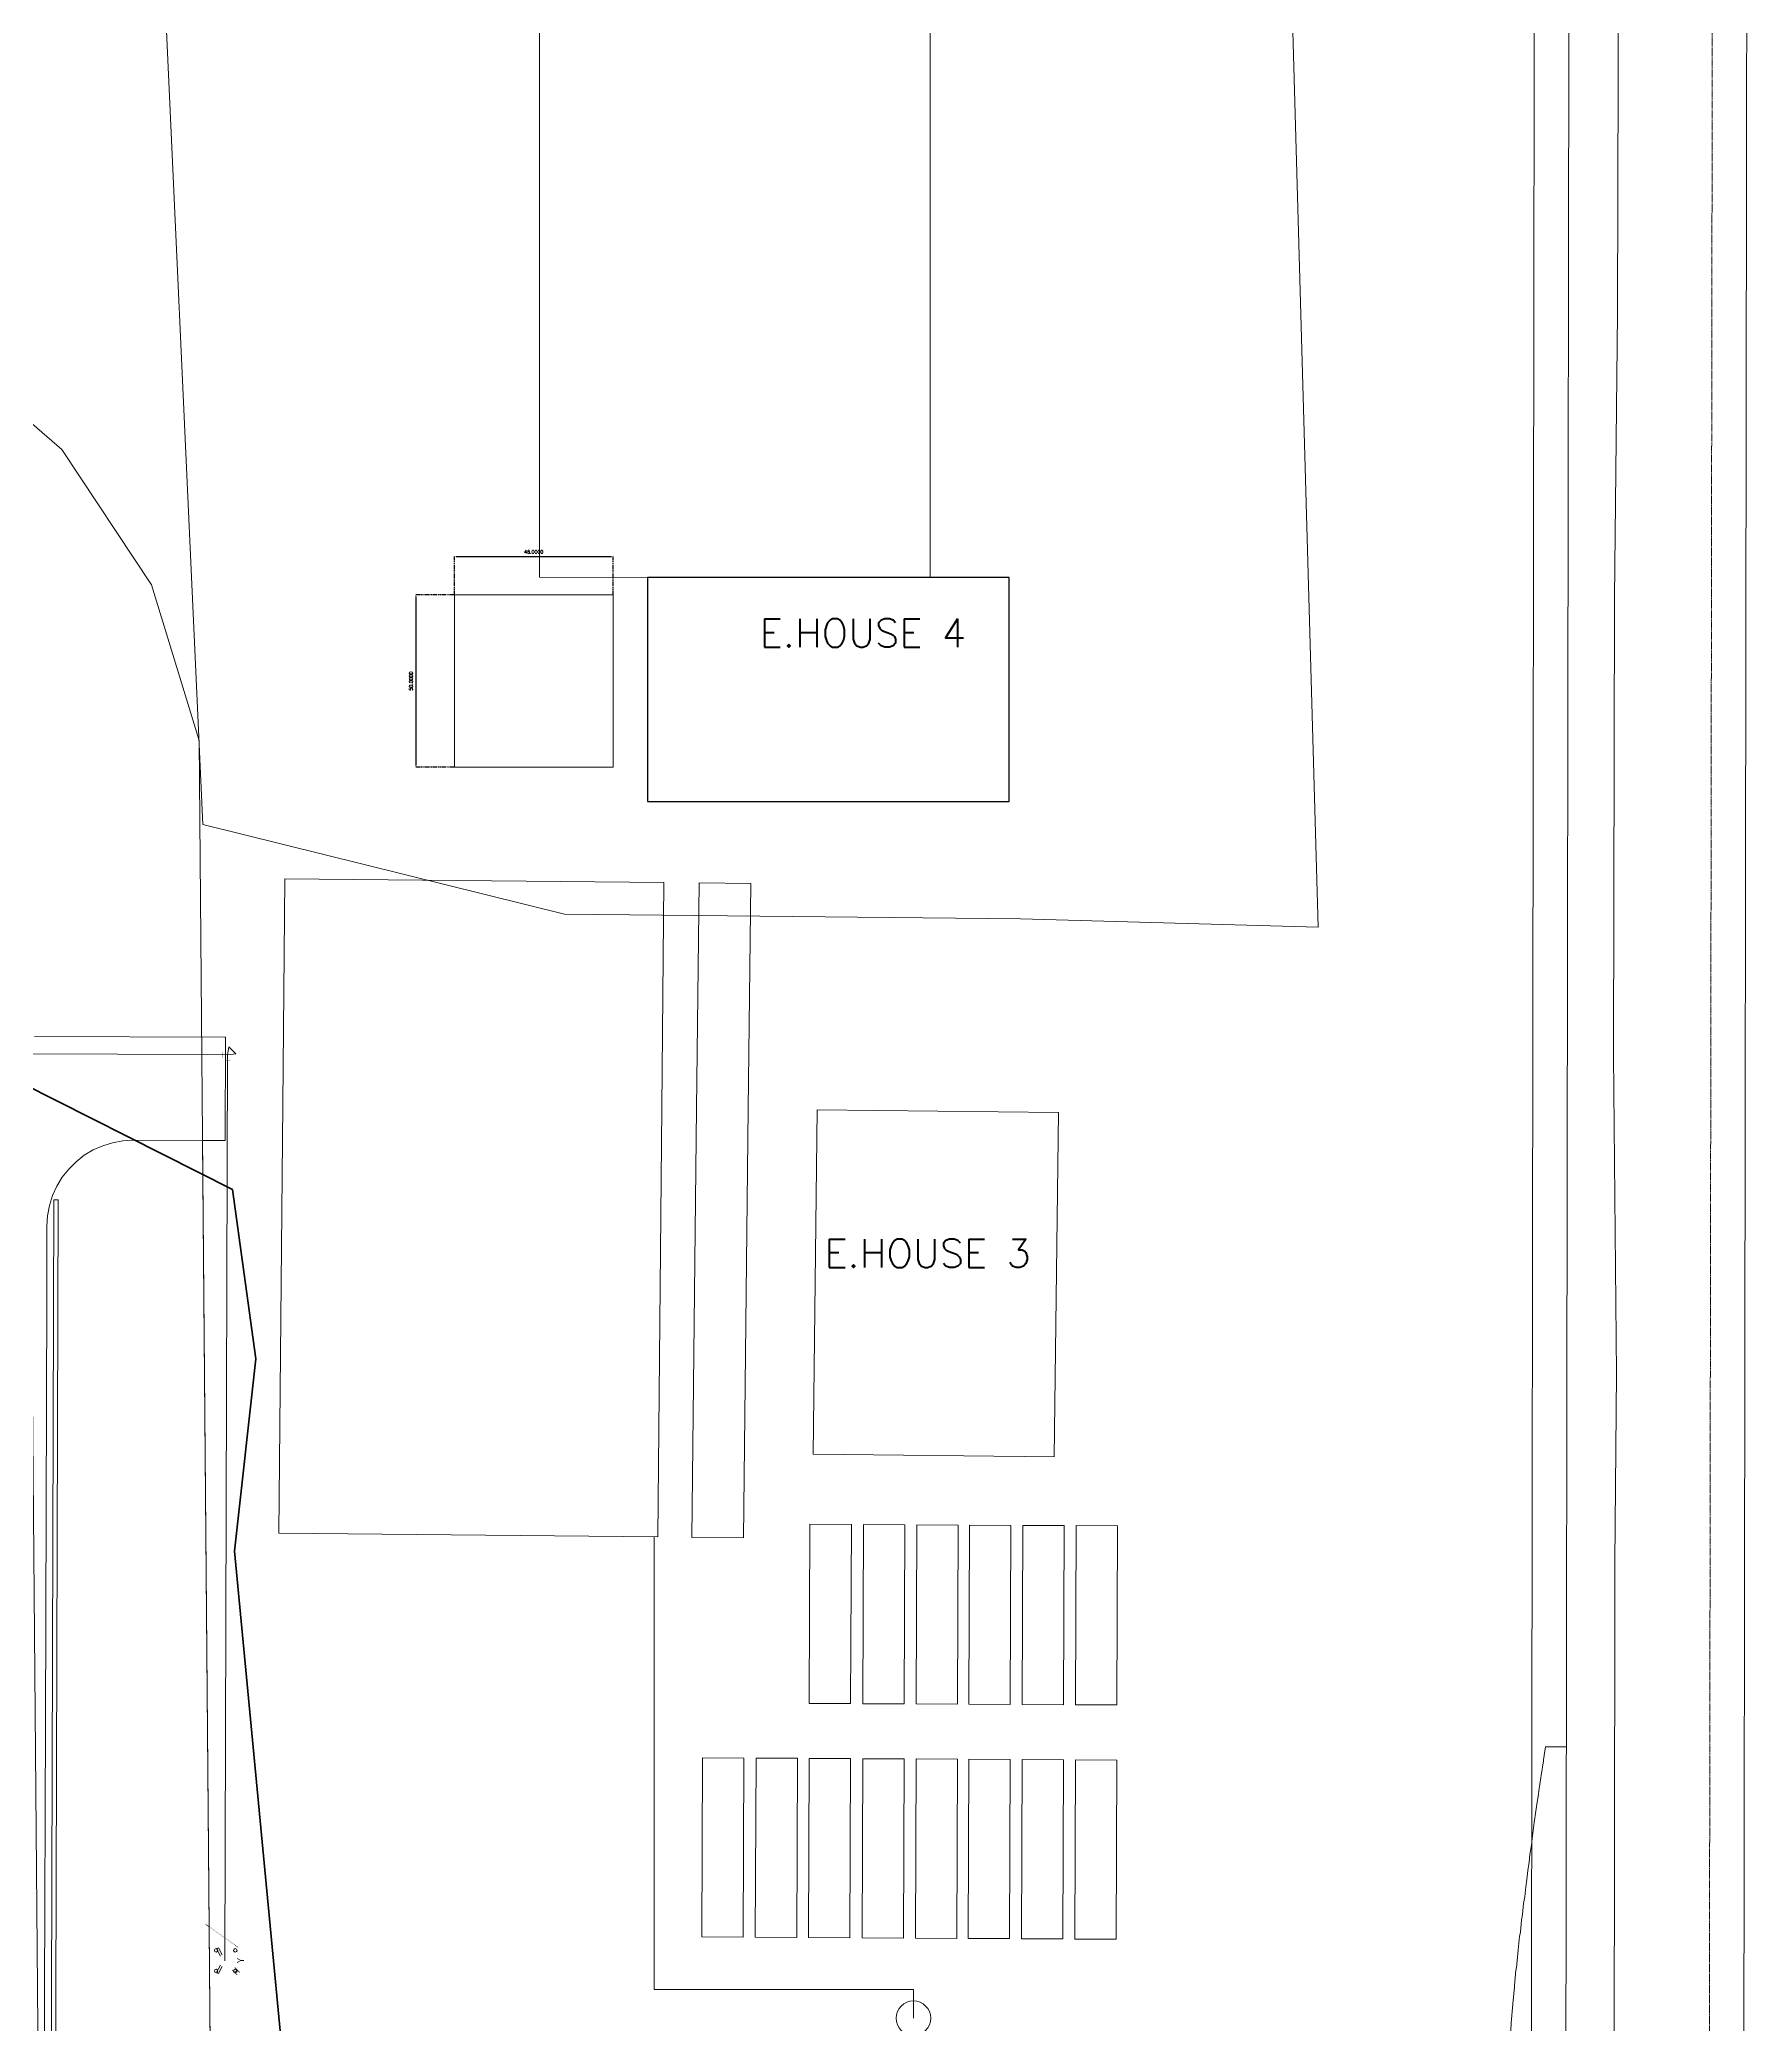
# Model space of a CAD drawing. Header units: feet. Extents: x 2383389 to 2386040, y 1992760 to 1995674.
# Drawn here: x 2385036 to 2385533, y 1993639 to 1994216 of the extents above; entities that cross this region are included whole.
import ezdxf
from ezdxf.enums import TextEntityAlignment as Align
from ezdxf.lldxf.tags import DXFTag

# ---------------------------------------------------------------- set-up
doc = ezdxf.new("R2010")
doc.units = ezdxf.units.FT
doc.header["$MEASUREMENT"] = 0
doc.linetypes.add('DASHED2', pattern=[0.375, 0.25, -0.125])
doc.linetypes.add('PHANTOM', pattern=[2.5, 1.25, -0.25, 0.25, -0.25, 0.25, -0.25])
doc.layers.get('0').update_dxf_attribs({"lineweight": 15})
for name, color, linetype in [('0 Feature Lines', 90, 'Continuous'), ('CJ-TOPO-CONC', 50, 'Continuous'), ('CJ-TOPO-PIPE-RACK', 8, 'Continuous'), ('CJ-TOPO-ROAD', 52, 'Continuous')]:
    doc.layers.add(name, color=color, linetype=linetype)
for name, color, linetype, lineweight, true_color in [('C-FENC', 1, 'Fence', 0, 0xff0000), ('C-PRKG-CONC', 1, 'Continuous', 0, 0xff0000), ('C-PRKG-GRVL', 7, 'Continuous', 0, 0xadadad), ('C-RET-WALL', 2, 'Continuous', 0, 0xffff00), ('C-TOPO-MAJR', 5, 'Continuous', 0, 0x0000ff), ('JM- Ehouse 4', 6, 'Continuous', 0, 0xff00ff), ('JM- Mega Packs 4', 6, 'Continuous', 0, 0xff00ff), ('V-ESMT-ACCS', 1, 'DASHED8', 0, 0xff0000), ('V-ESMT-NGAS', 1, 'DASHED8', 0, 0xff0000), ('V-ESMT-UTIL', 1, 'DASHED8', 0, 0xff0000), ('V-PROP-LINE', 7, 'PHANTOM4', 0, 0x007299), ('V-PROP-SBCK', 1, 'DASHED2', 0, 0xff0000)]:
    doc.layers.add(name, color=color, linetype=linetype, lineweight=lineweight, true_color=true_color)
for name, color, linetype, lineweight in [('C-FIRE-PIPE-06IN', 150, "UT-FIRE6''", 0), ('C-FIRE-PIPE-12IN', 140, "UT-FIRE12''", 0), ('C-FIRE-STRC', 140, 'Continuous', 0), ('CJ-TOPO-CABLE-TRAY', 150, 'Continuous', 15)]:
    doc.layers.add(name, color=color, linetype=linetype, lineweight=lineweight)
doc.styles.add('_sys_ls_Arial Narrow', font='ARIALN.TTF', dxfattribs={"height": 1})
doc.styles.add('PFI_100', font='ARIALN.TTF', dxfattribs={"height": 0.03048})
doc.styles.get("Standard").update_dxf_attribs({"font": 'romans.shx', "height": 0.1})
doc.styles.add('Text', font='romans.shx', dxfattribs={"height": 0.1})
tags = doc.linetypes.add('DASHED8', pattern=[0.09375, 0.0625, -0.03125]).pattern_tags.tags
tags[6:7] = [DXFTag(74, 4), DXFTag(75, 0), DXFTag(340, '0'), DXFTag(46, 0.03937), DXFTag(50, 0.0), DXFTag(44, 0.0), DXFTag(45, 0.0)]
tags[4:5] = [DXFTag(74, 4), DXFTag(75, 0), DXFTag(340, '0'), DXFTag(46, 0.03937), DXFTag(50, 0.0), DXFTag(44, 0.0), DXFTag(45, 0.0)]
tags = doc.linetypes.add('Fence', pattern=[393.7, 393.7]).pattern_tags.tags
tags[4:5] = [DXFTag(74, 4), DXFTag(75, 0), DXFTag(340, '0'), DXFTag(46, 0.03937), DXFTag(50, 0.0), DXFTag(44, 0.0), DXFTag(45, 0.0)]
tags = doc.linetypes.add('PHANTOM4', pattern=[0.625, 0.3125, -0.0625, 0.0625, -0.0625, 0.0625, -0.0625]).pattern_tags.tags
tags[14:15] = [DXFTag(74, 4), DXFTag(75, 0), DXFTag(340, '0'), DXFTag(46, 0.03937), DXFTag(50, 0.0), DXFTag(44, 0.0), DXFTag(45, 0.0)]
tags[12:13] = [DXFTag(74, 4), DXFTag(75, 0), DXFTag(340, '0'), DXFTag(46, 0.03937), DXFTag(50, 0.0), DXFTag(44, 0.0), DXFTag(45, 0.0)]
tags[10:11] = [DXFTag(74, 4), DXFTag(75, 0), DXFTag(340, '0'), DXFTag(46, 0.03937), DXFTag(50, 0.0), DXFTag(44, 0.0), DXFTag(45, 0.0)]
tags[8:9] = [DXFTag(74, 4), DXFTag(75, 0), DXFTag(340, '0'), DXFTag(46, 0.03937), DXFTag(50, 0.0), DXFTag(44, 0.0), DXFTag(45, 0.0)]
tags[6:7] = [DXFTag(74, 4), DXFTag(75, 0), DXFTag(340, '0'), DXFTag(46, 0.03937), DXFTag(50, 0.0), DXFTag(44, 0.0), DXFTag(45, 0.0)]
tags[4:5] = [DXFTag(74, 4), DXFTag(75, 0), DXFTag(340, '0'), DXFTag(46, 0.03937), DXFTag(50, 0.0), DXFTag(44, 0.0), DXFTag(45, 0.0)]
tags = doc.linetypes.add("UT-FIRE12''", pattern='A,1.25,-0.05,["12\'\'F",_sys_ls_Arial Narrow,S=0.1,R=0,X=-0.05,Y=-0.04],-0.2', length=1.5).pattern_tags.tags
tags[15:16] = [DXFTag(74, 4), DXFTag(75, 0), DXFTag(340, '0'), DXFTag(46, 0.03937), DXFTag(50, 0.0), DXFTag(44, 0.0), DXFTag(45, 0.0)]
tags[4:5] = [DXFTag(74, 4), DXFTag(75, 0), DXFTag(340, '0'), DXFTag(46, 0.03937), DXFTag(50, 0.0), DXFTag(44, 0.0), DXFTag(45, 0.0)]
tags = doc.linetypes.add("UT-FIRE6''", pattern='A,1.25,-0.05,["6\'\'F",_sys_ls_Arial Narrow,S=0.1,R=0,X=-0.025,Y=-0.04],-0.2', length=1.5).pattern_tags.tags
tags[15:16] = [DXFTag(74, 4), DXFTag(75, 0), DXFTag(340, '0'), DXFTag(46, 0.03937), DXFTag(50, 0.0), DXFTag(44, 0.0), DXFTag(45, 0.0)]
tags[4:5] = [DXFTag(74, 4), DXFTag(75, 0), DXFTag(340, '0'), DXFTag(46, 0.03937), DXFTag(50, 0.0), DXFTag(44, 0.0), DXFTag(45, 0.0)]
doc.dimstyles.get("Standard").update_dxf_attribs({"dimtxt": 0.1, "dimasz": 0.05, "dimexe": 0, "dimexo": 0, "dimgap": 0.09, "dimtad": 1, "dimdec": 4, "dimzin": 0, "dimdsep": 46, "dimtxsty": 'Standard', "dimcen": 0.09, "dimclrd": 256, "dimclre": 256, "dimclrt": 256, "dimadec": 0, "dimazin": 0, "dimtfac": 1, "dimtdec": 4, "dimtofl": 0, "dimtmove": 0, "dimatfit": 3, "dimfxl": 1, "dimtolj": 1, "dimtzin": 0, "dimarcsym": 0})

# ---------------------------------------------------------------- blocks, each defined once
blk = doc.blocks.new('*D59')
at = {"layer": 'CJ-TOPO-PIPE-RACK', "linetype": 'PHANTOM', "lineweight": -2, "transparency": 16777216}
for p, q in [((2385156.87, 1994054.39), (2385156.87, 1994065.49)), ((2385202.87, 1994054.39), (2385202.87, 1994065.49))]:
    blk.add_line(p, q, dxfattribs=at)
at = {"layer": 'CJ-TOPO-PIPE-RACK', "lineweight": -2, "transparency": 16777216}
blk.add_line((2385157.37, 1994065.49), (2385202.37, 1994065.49), dxfattribs=at)
at = {"layer": 'CJ-TOPO-PIPE-RACK', "lineweight": 5, "transparency": 16777216}
for points in [[(2385157.37, 1994065.57), (2385157.37, 1994065.4), (2385156.87, 1994065.49)], [(2385202.37, 1994065.57), (2385202.37, 1994065.4), (2385202.87, 1994065.49)]]:
    blk.add_solid(points, dxfattribs=at)
at = {"layer": 'Defpoints', "color": 0, "lineweight": 5, "transparency": 16777216}
for p in [(2385202.87, 1994065.49), (2385156.87, 1994054.39), (2385202.87, 1994054.39)]:
    blk.add_point(p, dxfattribs=at)
at = {"layer": 'CJ-TOPO-PIPE-RACK', "lineweight": 5, "transparency": 16777216, "insert": (2385179.87, 1994066.89), "char_height": 1, "attachment_point": 5}
blk.add_mtext('\\A1;46.0000', dxfattribs=at)
blk = doc.blocks.new('*D60')
at = {"layer": 'CJ-TOPO-PIPE-RACK', "linetype": 'PHANTOM', "lineweight": -2, "transparency": 16777216}
for p, q in [((2385156.87, 1994054.39), (2385145.63, 1994054.39)), ((2385156.87, 1994004.39), (2385145.63, 1994004.39))]:
    blk.add_line(p, q, dxfattribs=at)
at = {"layer": 'CJ-TOPO-PIPE-RACK', "lineweight": -2, "transparency": 16777216}
blk.add_line((2385145.63, 1994053.89), (2385145.63, 1994004.89), dxfattribs=at)
at = {"layer": 'CJ-TOPO-PIPE-RACK', "lineweight": 5, "transparency": 16777216}
for points in [[(2385145.55, 1994053.89), (2385145.71, 1994053.89), (2385145.63, 1994054.39)], [(2385145.55, 1994004.89), (2385145.71, 1994004.89), (2385145.63, 1994004.39)]]:
    blk.add_solid(points, dxfattribs=at)
at = {"layer": 'Defpoints', "color": 0, "lineweight": 5, "transparency": 16777216}
for p in [(2385156.87, 1994054.39), (2385145.63, 1994004.39), (2385156.87, 1994004.39)]:
    blk.add_point(p, dxfattribs=at)
at = {"layer": 'CJ-TOPO-PIPE-RACK', "lineweight": 5, "transparency": 16777216, "insert": (2385144.23, 1994029.39), "char_height": 1, "attachment_point": 5, "rotation": 90}
blk.add_mtext('\\A1;50.0000', dxfattribs=at)

msp = doc.modelspace()

# ---------------------------------------------------------------- linework, layer by layer
at = {"layer": '0 Feature Lines', "color": 6, "lineweight": 5}
for p, q in [((2385214.8402, 1993780.90445), (2385214.8402, 1993649.564)), ((2385290.059, 1993649.564), (2385214.8402, 1993649.564)), ((2385290.059, 1993641.274), (2385290.059, 1993649.564))]:
    msp.add_line(p, q, dxfattribs=at)
msp.add_circle((2385290.059, 1993641.274), 5, dxfattribs=at)
at = {"layer": 'C-FENC'}
msp.add_lwpolyline([(2384222.09225, 1994857.72656), (2384222.09225, 1993876.28395), (2384140.65788, 1993876.28395), (2384140.66481, 1993205.48535), (2383580.36018, 1993205.48535), (2383580.36018, 1992828.49881), (2383746.22675, 1992799.58631), (2384140.66917, 1992799.58631), (2385152.5181, 1992814.09976), (2385492.77755, 1993174.83628), (2385493.80261, 1993183.73072), (2385492.22955, 1993274.29782), (2385491.64903, 1993377.60393), (2385494.82474, 1993476.70764), (2385493.17033, 1993581.35254), (2385493.4649, 1993678.3959), (2385493.56311, 1993773.51511), (2385494.07787, 1993828.44199), (2385493.20647, 1993920.67855), (2385493.49173, 1994053.51003), (2385494.38415, 1994136.10045), (2385494.78908, 1994275.94596)], dxfattribs=at)
at = {"layer": 'C-FIRE-PIPE-06IN'}
msp.add_lwpolyline([(2385090.26253, 1993657.95962), (2385091.02986, 1993921.027), (2384803.2604, 1993921.86638)], dxfattribs=at)
at = {"layer": 'C-FIRE-PIPE-12IN', "const_width": 0.06096, "flags": 128}
for points in [[(2385089.54748, 1993921.60566), (2385089.5431, 1993920.10567)], [(2385089.54529, 1993920.85567), (2385091.02935, 1993920.85134)], [(2385091.02502, 1993919.36728), (2385091.02935, 1993920.85134)], [(2385090.27502, 1993919.36947), (2385091.77502, 1993919.36509)]]:
    msp.add_lwpolyline(points, dxfattribs=at)
at = {"layer": 'C-FIRE-PIPE-12IN', "flags": 128}
msp.add_lwpolyline([(2385093.43727, 1993921.15257), (2385091.02935, 1993920.85134), (2385091.34462, 1993923.25747), (2385093.43727, 1993921.15257)], dxfattribs=at)
at = {"layer": 'C-FIRE-STRC', "linetype": 'ByBlock', "lineweight": 0}
for p, q in [((2385088.38753, 1993661.70962), (2385087.82851, 1993661.43011)), ((2385089.424, 1993659.63667), (2385088.38753, 1993661.70962)), ((2385087.82851, 1993661.43011), (2385088.91279, 1993659.26155)), ((2385088.9131, 1993656.65829), (2385087.82851, 1993654.48912)), ((2385089.424, 1993656.28256), (2385088.38753, 1993654.20962)), ((2385088.38753, 1993654.20962), (2385087.82851, 1993654.48912))]:
    msp.add_line(p, q, dxfattribs=at)
at = {"layer": 'C-FIRE-STRC'}
for centre in [(2385087.66965, 1993660.95962), (2385093.26253, 1993660.95962), (2385087.66965, 1993654.95962), (2385093.26253, 1993654.95962)]:
    msp.add_circle(centre, 0.5, dxfattribs=at)
at = {"layer": 'C-PRKG-CONC', "flags": 128}
msp.add_lwpolyline([(2385090.35686, 1993896.02885), (2385090.44437, 1993926.02943, -0.00171397), (2385090.2387, 1993926.02933), (2385035.00791, 1993926.19043)], format="xyb", dxfattribs=at)
at = {"layer": 'C-PRKG-CONC', "elevation": 286.44088}
msp.add_lwpolyline([(2385037.82013, 1993611.994), (2385037.92735, 1993648.75197), (2385038.1552, 1993726.86852), (2385038.51777, 1993851.16845), (2385038.57614, 1993871.17978), (2385038.7672, 1993874.19266), (2385039.32004, 1993877.16053), (2385040.22658, 1993880.04013), (2385041.47361, 1993882.78946), (2385043.04295, 1993885.36843), (2385044.9117, 1993887.73944), (2385047.05262, 1993889.86791), (2385049.43449, 1993891.7228), (2385052.02257, 1993893.27706), (2385054.77913, 1993894.50803), (2385057.66397, 1993895.39776), (2385060.63502, 1993895.93327), (2385063.51133, 1993896.10678), (2385063.64895, 1993896.10676), (2385090.35686, 1993896.02885)], dxfattribs=at)
at = {"layer": 'C-PRKG-GRVL'}
msp.add_lwpolyline([(2385073.326, 1994913.203), (2385084.91626, 1994915.51357), (2385135.57065, 1994888.73725, -0.138054797), (2385362.14468, 1994686.15763), (2385361.4388, 1994671.49405), (2385359.33271, 1994664.98183, -0.01922057), (2385363.28075, 1994621.72945), (2385381.81918, 1994542.00068), (2385391.8301, 1994512.19279), (2385407.53106, 1993957.94868), (2385321.1639, 1993960.35263), (2385188.78246, 1993961.75031), (2385083.87281, 1993987.71668), (2385070.161, 1994285.818)], format="xyb", dxfattribs=at)
at = {"layer": 'C-PRKG-GRVL', "flags": 128}
msp.add_lwpolyline([(2385086.48506, 1993575.42078), (2385083.74181, 1993896.04815), (2385090.35686, 1993896.02885), (2385090.44437, 1993926.02943)], dxfattribs=at)
at = {"layer": 'C-RET-WALL', "flags": 128}
msp.add_lwpolyline([(2385041.84841, 1993878.81159), (2385040.30659, 1993350.22069), (2385039.05659, 1993350.22433), (2385040.59842, 1993878.81523)], close=True, dxfattribs=at)
at = {"layer": 'C-TOPO-MAJR', "elevation": 270}
msp.add_lwpolyline([(2385462.47627, 1993615.65736), (2385463.51962, 1993639.88848), (2385463.9837, 1993645.31711), (2385464.0211, 1993645.57266), (2385464.43441, 1993650.25738), (2385464.50988, 1993650.75752), (2385464.91238, 1993655.17532), (2385465.03008, 1993655.9313), (2385465.41967, 1993660.06924), (2385465.58427, 1993661.09309), (2385465.95857, 1993664.93727), (2385466.17532, 1993666.24188), (2385466.5316, 1993669.77735), (2385466.80643, 1993671.37654), (2385467.14156, 1993674.58717), (2385467.48116, 1993676.49582), (2385467.79156, 1993679.3642), (2385468.09722, 1993681.54025), (2385468.3783, 1993684.09785), (2385468.72862, 1993686.55383), (2385468.97906, 1993688.7974), (2385469.37576, 1993691.53578), (2385469.59417, 1993693.46201), (2385470.03905, 1993696.48528), (2385470.22399, 1993698.09083), (2385470.71889, 1993701.40146), (2385470.86888, 1993702.68297), (2385471.41574, 1993706.28347), (2385471.52921, 1993707.23753), (2385472.13005, 1993711.13038), (2385472.20537, 1993711.75356), (2385472.86228, 1993715.94126), (2385472.89776, 1993716.23009), (2385473.50335, 1993720.02797), (2385479.50335, 1993720.01939)], dxfattribs=at)
at = {"layer": 'CJ-TOPO-CABLE-TRAY', "lineweight": 5, "flags": 128}
for points, elevation in [([(2385260.03118, 1993784.64993), (2385272.0317, 1993784.58361), (2385271.83364, 1993732.58105), (2385259.83312, 1993732.64737)], 275.70548), ([(2385275.56522, 1993784.56408), (2385287.56574, 1993784.49775), (2385287.36768, 1993732.49519), (2385275.36716, 1993732.56152)], 275.70548), ([(2385291.03246, 1993784.4786), (2385303.03298, 1993784.41227), (2385302.83492, 1993732.40971), (2385290.8344, 1993732.47604)], 275.70548), ([(2385306.29913, 1993784.39422), (2385318.29965, 1993784.3279), (2385318.10159, 1993732.32534), (2385306.10107, 1993732.39166)], 275.70548), ([(2385321.76649, 1993784.32804), (2385333.767, 1993784.26172), (2385333.56894, 1993732.25916), (2385321.56843, 1993732.32548)], 275.73531), ([(2385337.30064, 1993784.26186), (2385349.30116, 1993784.19553), (2385349.1031, 1993732.19297), (2385337.10258, 1993732.2593)], 275.76526), ([(2385228.83241, 1993716.8571), (2385240.83293, 1993716.79078), (2385240.63487, 1993664.78822), (2385228.63435, 1993664.85454)], 275.85363), ([(2385244.36645, 1993716.77125), (2385256.36697, 1993716.70493), (2385256.16891, 1993664.70237), (2385244.16839, 1993664.76869)], 275.85363), ([(2385259.83333, 1993716.68577), (2385271.83385, 1993716.61945), (2385271.63579, 1993664.61689), (2385259.63527, 1993664.68321)], 275.85363), ([(2385275.36737, 1993716.59992), (2385287.36789, 1993716.5336), (2385287.16983, 1993664.53104), (2385275.16931, 1993664.59736)], 275.85363), ([(2385290.83461, 1993716.51444), (2385302.83513, 1993716.44811), (2385302.63707, 1993664.44555), (2385290.63655, 1993664.51188)], 275.85363), ([(2385306.10128, 1993716.43006), (2385318.1018, 1993716.36374), (2385317.90374, 1993664.36118), (2385305.90322, 1993664.4275)], 275.85363), ([(2385321.56853, 1993716.34458), (2385333.56905, 1993716.27826), (2385333.37099, 1993664.2757), (2385321.37047, 1993664.34202)], 275.85363)]:
    msp.add_lwpolyline(points, close=True, dxfattribs=dict(at, elevation=elevation))
at = {"layer": 'CJ-TOPO-CABLE-TRAY', "lineweight": 5, "elevation": 275.85363}
msp.add_lwpolyline([(2385348.90563, 1993664.18984), (2385349.10369, 1993716.1924), (2385337.10318, 1993716.25873), (2385336.90512, 1993664.25617)], close=True, dxfattribs=at)
at = {"layer": 'CJ-TOPO-CONC', "color": 1, "lineweight": 5}
for p, q in [((2385181.559, 1994059.518, 286.984), (2385181.559, 1994337.42443, 286.984)), ((2385294.948, 1994059.482, 287.145), (2385294.948, 1994331.13235, 287.145)), ((2385294.948, 1994059.482, 287.145), (2385181.559, 1994059.518, 286.984))]:
    msp.add_line(p, q, dxfattribs=at)
at = {"layer": 'CJ-TOPO-CONC', "lineweight": 5}
for p, q in [((2385107.03492, 1993906.43266), (2385107.66198, 1993972.00966)), ((2385107.66198, 1993972.00966), (2385217.65695, 1993970.95786)), ((2385217.65695, 1993970.95786), (2385217.02989, 1993905.38086)), ((2385227.87026, 1993970.83006), (2385227.12543, 1993905.3343)), ((2385242.86929, 1993970.65949), (2385227.87026, 1993970.83006)), ((2385242.12446, 1993905.16373), (2385242.86929, 1993970.65949)), ((2385105.84523, 1993782.01835), (2385107.03492, 1993906.43266)), ((2385217.02989, 1993905.38086), (2385215.8402, 1993780.96654)), ((2385227.12543, 1993905.3343), (2385225.70967, 1993780.84235)), ((2385240.7087, 1993780.67178), (2385242.12446, 1993905.16373)), ((2385215.8402, 1993780.96654), (2385105.84523, 1993782.01835)), ((2385225.70967, 1993780.84235), (2385240.7087, 1993780.67178))]:
    msp.add_line(p, q, dxfattribs=at)
at = {"layer": 'CJ-TOPO-CONC', "color": 3}
msp.add_lwpolyline([(2385317.87462, 1993994.39405), (2385317.87462, 1994059.39405), (2385212.87443, 1994059.39405), (2385212.87443, 1993994.39405)], close=True, dxfattribs=at)
at = {"layer": 'CJ-TOPO-CONC', "color": 3, "lineweight": 5, "flags": 128}
msp.add_lwpolyline([(2385262.107, 1993904.93), (2385260.97, 1993804.95), (2385330.875, 1993804.253), (2385332.128, 1993904.111), (2385262.107, 1993904.93)], dxfattribs=at)
at = {"layer": 'CJ-TOPO-ROAD', "lineweight": 35, "flags": 128}
msp.add_lwpolyline([(2383558.52368, 1993959.18288), (2384266.83712, 1993906.69952), (2384508.29346, 1993877.51184), (2384917.6999, 1993887.64909), (2385021.06807, 1993917.80378), (2385092.43255, 1993881.76521), (2385099.23793, 1993832.67187), (2385093.0069, 1993776.85954), (2385107.44338, 1993625.38635), (2385130.79385, 1993579.62486), (2385185.8578, 1993554.85451), (2385217.07223, 1993465.14693), (2385244.28183, 1993330.10907)], dxfattribs=at)
at = {"layer": 'JM- Ehouse 4'}
msp.add_line((2385217.87443, 1994059.39405), (2385217.87443, 1994059.39405), dxfattribs=at)
at = {"layer": 'JM- Mega Packs 4'}
msp.add_lwpolyline([(2385202.87443, 1994054.39405), (2385156.87443, 1994054.39405), (2385156.87443, 1994004.39405), (2385202.87443, 1994004.39405), (2385202.87443, 1994054.39405)], close=True, dxfattribs=at)
at = {"layer": 'V-ESMT-ACCS', "flags": 128}
msp.add_lwpolyline([(2385482.86697, 1992797.55141, -0.015196379), (2385478.40342, 1992951.64214), (2385480.50186, 1994417.55064, 0.284650136), (2385168.55837, 1994922.70902), (2385072.06171, 1994970.87556, -0.213311834), (2384769.75987, 1995339.01872)], format="xyb", dxfattribs=at)
at = {"layer": 'V-ESMT-NGAS', "ltscale": 2, "flags": 128}
msp.add_lwpolyline([(2384860.61356, 1994160.10164), (2384876.21662, 1994160.12167), (2384905.33422, 1994149.59477), (2385005.00363, 1994063.22858), (2385023.22962, 1994035.76876), (2385032.81232, 1994004.47114), (2385037.11613, 1993501.4477), (2385161.93082, 1992922.04567), (2385185.45222, 1992880.59596), (2385225.80134, 1992842.9569), (2385259.90751, 1992879.51875), (2385225.15858, 1992911.93376), (2385209.19676, 1992940.06189), (2385087.0706, 1993506.98349), (2385082.74834, 1994012.16316), (2385068.90989, 1994057.3603), (2385042.89533, 1994096.55461), (2384931.06293, 1994193.46035), (2384884.94629, 1994210.13292), (2384860.54939, 1994210.1016)], dxfattribs=at)
at = {"layer": 'V-ESMT-UTIL', "ltscale": 0.5, "flags": 128}
msp.add_lwpolyline([(2385480.50186, 1994417.55064), (2385470.50187, 1994417.56495), (2385468.40343, 1992951.65645, 0.014169388), (2385472.28563, 1992807.40034, 0.014169388)], format="xyb", dxfattribs=at)
at = {"layer": 'V-PROP-LINE'}
msp.add_lwpolyline([(2383582.86882, 1995288.24509, -0.409248432), (2383617.36361, 1995323.1522), (2385533.492, 1995349.534), (2385529.83981, 1992798.22661), (2383575.6017, 1992770.13557), (2383582.86882, 1995288.24509)], format="xyb", dxfattribs=at)
at = {"layer": 'V-PROP-SBCK', "flags": 128}
msp.add_lwpolyline([(2384229.19021, 1993862.79286), (2384153.75838, 1993863.01289), (2384151.80464, 1993193.20431), (2383591.82743, 1993194.83769), (2383590.66011, 1992790.35409), (2385519.86823, 1992818.08534), (2385523.42021, 1995299.39059), (2383597.82454, 1995272.87844), (2383593.83261, 1993889.64622), (2384016.83188, 1993888.41239), (2384019.68339, 1994866.00722), (2384232.11464, 1994865.38759)], close=True, dxfattribs=at)

# ---------------------------------------------------------------- texts
at = {"lineweight": 5, "char_height": 8.219877, "attachment_point": 1, "style": 'Text'}
for s, insert in [('E.HOUSE 4', (2385245.42676, 1994047.42122)), ('E.HOUSE 3', (2385264.21342, 1993867.39159))]:
    msp.add_mtext_dynamic_manual_height_columns(s, width=68.7384616, gutter_width=41.09938, heights=[0], dxfattribs=dict(at, insert=insert))
at = {"layer": 'C-FIRE-STRC', "lineweight": 0, "style": 'PFI_100', "oblique": 80.21409132}
msp.add_text('D', height=2, rotation=135, dxfattribs=at).set_placement((2385093.31101, 1993661.20923), align=Align.MIDDLE)
at = {"layer": 'C-FIRE-STRC', "lineweight": 0, "style": 'PFI_100'}
for s, rotation, p in [('H', 45, (2385093.46131, 1993654.91542)), ('Y', 90, (2385094.73886, 1993658.01535))]:
    msp.add_text(s, height=2, rotation=rotation, dxfattribs=at).set_placement(p, align=Align.MIDDLE)

# ---------------------------------------------------------------- dimensions: what is measured, and where the dimension line sits
at = {"layer": 'CJ-TOPO-PIPE-RACK', "lineweight": 5}
dim = msp.add_linear_dim(base=(2385202.87443, 1994065.48634), p1=(2385156.87443, 1994054.39405), p2=(2385202.87443, 1994054.39405), dimstyle='Standard', dxfattribs=at)
dim.commit()
dim.dimension.update_dxf_attribs({"geometry": '*D59', "text_midpoint": (2385179.87443, 1994066.88634)})
dim = msp.add_linear_dim(base=(2385145.63098, 1994004.39405), p1=(2385156.87443, 1994054.39405), p2=(2385156.87443, 1994004.39405), angle=90, dimstyle='Standard', dxfattribs=at)
dim.commit()
dim.dimension.update_dxf_attribs({"geometry": '*D60', "text_midpoint": (2385144.23098, 1994029.39405)})

doc.saveas('drawing.dxf')
